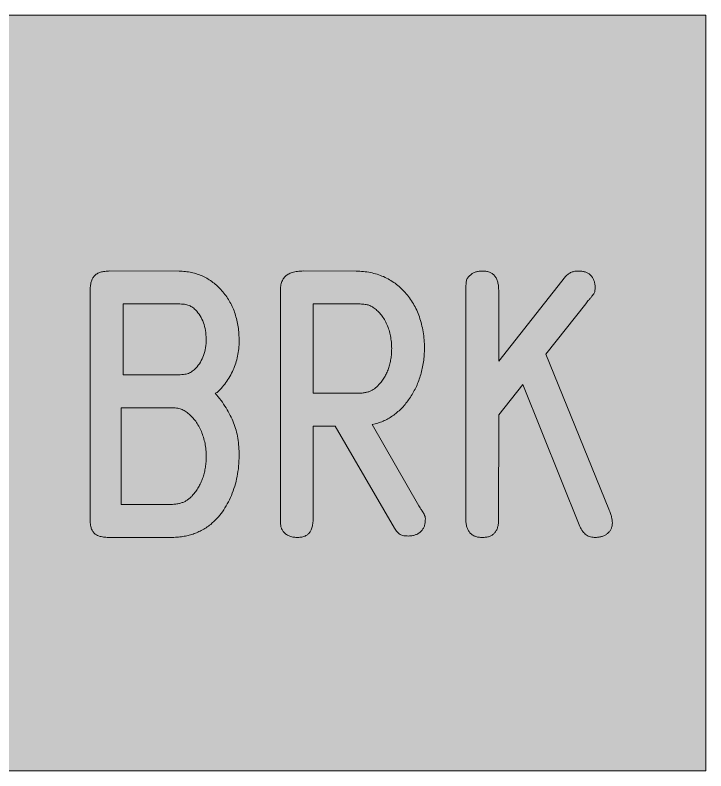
# Model space of a CAD drawing. Header units: inches. Extents: x 98.4 to 111.9, y 145 to 152.4.
# Drawn here: x 105.13 to 111.86, y 145.01 to 152.38 of the extents above; entities that cross this region are included whole.
import ezdxf

# ---------------------------------------------------------------- set-up
doc = ezdxf.new("R2010")
doc.units = ezdxf.units.IN
doc.header["$MEASUREMENT"] = 0

# ---------------------------------------------------------------- blocks, each defined once
blk = doc.blocks.new('block 2')
at = {"true_color": 0xffffff}
h = blk.add_hatch(color=7, dxfattribs=at)
h.dxf.hatch_style = 2
h.paths.add_polyline_path([(98.3968, 152.3788), (98.3968, 145.0128), (111.8588, 145.0128), (111.8588, 152.3788)])
at = {"color": 7, "lineweight": 5, "true_color": 0xffffff}
blk.add_lwpolyline([(98.3968, 152.3788), (98.3968, 145.0128), (111.8588, 145.0128), (111.8588, 152.3788), (98.3968, 152.3788)], dxfattribs=at)
blk = doc.blocks.new('block 3')
at = {"color": 7, "lineweight": 5, "true_color": 0xffffff}
blk.add_open_spline([(109.8398, 148.4845), (109.8398, 148.4845), (109.8396, 147.4662), (109.8396, 147.4662), (109.839, 147.4521), (109.8384, 147.4379), (109.8368, 147.4239), (109.8353, 147.4115), (109.833, 147.3991), (109.8294, 147.3872), (109.8262, 147.3764), (109.8218, 147.366), (109.8164, 147.3561), (109.8115, 147.3471), (109.8058, 147.3385), (109.7989, 147.3307), (109.7925, 147.3234), (109.7851, 147.3169), (109.7769, 147.3115), (109.7683, 147.3059), (109.759, 147.3015), (109.7493, 147.298), (109.7388, 147.2942), (109.728, 147.2915), (109.7171, 147.2901), (109.7048, 147.2885), (109.6923, 147.2884), (109.6798, 147.2884), (109.6673, 147.2886), (109.6549, 147.2888), (109.6426, 147.2906), (109.6316, 147.2923), (109.6208, 147.2953), (109.6104, 147.2991), (109.6007, 147.3027), (109.5913, 147.307), (109.5827, 147.3127), (109.5744, 147.3182), (109.5668, 147.3249), (109.5602, 147.3324), (109.5533, 147.3403), (109.5475, 147.3491), (109.5427, 147.3584), (109.5375, 147.3683), (109.5335, 147.3787), (109.5302, 147.3894), (109.5266, 147.4016), (109.5239, 147.4141), (109.5223, 147.4267), (109.5206, 147.4411), (109.5202, 147.4556), (109.5199, 147.4701), (109.5199, 147.4701), (109.5195, 149.6717), (109.5195, 149.6717), (109.5194, 149.6847), (109.5194, 149.6976), (109.5195, 149.7106), (109.5196, 149.7215), (109.52, 149.7325), (109.5206, 149.7434), (109.5212, 149.752), (109.522, 149.7607), (109.5229, 149.7693), (109.5236, 149.7758), (109.5244, 149.7822), (109.5257, 149.7885), (109.5279, 149.7989), (109.5317, 149.8091), (109.5376, 149.8179), (109.5433, 149.8264), (109.5509, 149.8334), (109.5585, 149.8405), (109.5661, 149.847), (109.5738, 149.8536), (109.5822, 149.8591), (109.5908, 149.8647), (109.6002, 149.869), (109.6098, 149.8726), (109.6199, 149.8764), (109.6303, 149.8793), (109.6409, 149.8811), (109.6524, 149.8831), (109.6641, 149.8838), (109.6759, 149.8845), (109.6889, 149.8845), (109.702, 149.8845), (109.7148, 149.8828), (109.7264, 149.8813), (109.7378, 149.8784), (109.7487, 149.8743), (109.7587, 149.8706), (109.7682, 149.8657), (109.7769, 149.8596), (109.7855, 149.8536), (109.7933, 149.8463), (109.8001, 149.8382), (109.8072, 149.8297), (109.8133, 149.8204), (109.8181, 149.8105), (109.8235, 149.7996), (109.8275, 149.7879), (109.8305, 149.7761), (109.8341, 149.7626), (109.8365, 149.7488), (109.8379, 149.7349), (109.8394, 149.7192), (109.8396, 149.7034), (109.8398, 149.6876), (109.8398, 149.6876), (109.8398, 149.0074), (109.8398, 149.0074), (109.8398, 149.0074), (110.491, 149.8303), (110.491, 149.8303), (110.5002, 149.8394), (110.5094, 149.8485), (110.5198, 149.8563), (110.5286, 149.8629), (110.5383, 149.8684), (110.5486, 149.8726), (110.5592, 149.877), (110.5705, 149.8799), (110.5819, 149.8817), (110.5957, 149.8838), (110.6097, 149.8841), (110.6237, 149.8845), (110.6354, 149.8835), (110.6471, 149.8825), (110.6587, 149.8805), (110.669, 149.8788), (110.6793, 149.8763), (110.6891, 149.8726), (110.6982, 149.8692), (110.7069, 149.8648), (110.7151, 149.8596), (110.7231, 149.8546), (110.7305, 149.8488), (110.7371, 149.8421), (110.7436, 149.8355), (110.7492, 149.8281), (110.7541, 149.8201), (110.7592, 149.8117), (110.7635, 149.8028), (110.767, 149.7936), (110.771, 149.7834), (110.7741, 149.7728), (110.7761, 149.762), (110.7782, 149.7503), (110.7791, 149.7383), (110.78, 149.7264), (110.78, 149.7158), (110.7801, 149.7052), (110.7783, 149.6948), (110.7768, 149.6858), (110.774, 149.6769), (110.7699, 149.6688), (110.7674, 149.6641), (110.7645, 149.6596), (110.7614, 149.6553), (110.7573, 149.6495), (110.7528, 149.6439), (110.7484, 149.6384), (110.7428, 149.6313), (110.7373, 149.6243), (110.7315, 149.6175), (110.7245, 149.6092), (110.7172, 149.6012), (110.7099, 149.5932), (110.7099, 149.5932), (110.6904, 149.5657), (110.6904, 149.5657), (110.6904, 149.5657), (110.3002, 149.0742), (110.3002, 149.0742), (110.3002, 149.0742), (110.9127, 147.5644), (110.9127, 147.5644), (110.9185, 147.5498), (110.9244, 147.5352), (110.9296, 147.5204), (110.9336, 147.5089), (110.9373, 147.4972), (110.9403, 147.4854), (110.9427, 147.4761), (110.9448, 147.4667), (110.946, 147.4572), (110.9471, 147.4484), (110.9474, 147.4395), (110.9477, 147.4306), (110.947, 147.4202), (110.9464, 147.4098), (110.9443, 147.3996), (110.9424, 147.3903), (110.9393, 147.3812), (110.9353, 147.3725), (110.9313, 147.3639), (110.9263, 147.3558), (110.9206, 147.3482), (110.9148, 147.3406), (110.9081, 147.3336), (110.9008, 147.3273), (110.8933, 147.3209), (110.8852, 147.3152), (110.8765, 147.3104), (110.8678, 147.3056), (110.8584, 147.3017), (110.8489, 147.2986), (110.8389, 147.2953), (110.8287, 147.2928), (110.8184, 147.2912), (110.807, 147.2895), (110.7955, 147.2889), (110.784, 147.2884), (110.7674, 147.2889), (110.7507, 147.2894), (110.7349, 147.2935), (110.72, 147.2973), (110.7058, 147.3043), (110.6931, 147.3132), (110.6798, 147.3226), (110.6681, 147.3341), (110.6587, 147.3471), (110.6478, 147.3619), (110.6398, 147.3787), (110.6319, 147.3954), (110.6319, 147.3954), (110.0739, 148.7794), (110.0739, 148.7794), (110.0739, 148.7794), (109.8398, 148.4845), (109.8398, 148.4845)], degree=3, knots=[0, 0, 0, 0, 1, 1, 1, 2, 2, 2, 3, 3, 3, 4, 4, 4, 5, 5, 5, 6, 6, 6, 7, 7, 7, 8, 8, 8, 9, 9, 9, 10, 10, 10, 11, 11, 11, 12, 12, 12, 13, 13, 13, 14, 14, 14, 15, 15, 15, 16, 16, 16, 17, 17, 17, 18, 18, 18, 19, 19, 19, 20, 20, 20, 21, 21, 21, 22, 22, 22, 23, 23, 23, 24, 24, 24, 25, 25, 25, 26, 26, 26, 27, 27, 27, 28, 28, 28, 29, 29, 29, 30, 30, 30, 31, 31, 31, 32, 32, 32, 33, 33, 33, 34, 34, 34, 35, 35, 35, 36, 36, 36, 37, 37, 37, 38, 38, 38, 39, 39, 39, 40, 40, 40, 41, 41, 41, 42, 42, 42, 43, 43, 43, 44, 44, 44, 45, 45, 45, 46, 46, 46, 47, 47, 47, 48, 48, 48, 49, 49, 49, 50, 50, 50, 51, 51, 51, 52, 52, 52, 53, 53, 53, 54, 54, 54, 55, 55, 55, 56, 56, 56, 57, 57, 57, 58, 58, 58, 59, 59, 59, 60, 60, 60, 61, 61, 61, 62, 62, 62, 63, 63, 63, 64, 64, 64, 65, 65, 65, 66, 66, 66, 67, 67, 67, 68, 68, 68, 69, 69, 69, 70, 70, 70, 71, 71, 71, 72, 72, 72, 73, 73, 73, 74, 74, 74, 75, 75, 75, 76, 76, 76, 77, 77, 77, 77], dxfattribs=at)
blk = doc.blocks.new('block 4')
at = {"color": 7, "lineweight": 5, "true_color": 0xffffff}
blk.add_open_spline([(106.0506, 149.885), (106.0506, 149.885), (106.7253, 149.8845), (106.7253, 149.8845), (106.746, 149.8833), (106.7667, 149.8822), (106.7874, 149.88), (106.8073, 149.8778), (106.8271, 149.8747), (106.8467, 149.8704), (106.8657, 149.8661), (106.8845, 149.8607), (106.9031, 149.8546), (106.9213, 149.8485), (106.9393, 149.8417), (106.9567, 149.8337), (106.9742, 149.8257), (106.9911, 149.8166), (107.0075, 149.8066), (107.0239, 149.7967), (107.0397, 149.7859), (107.0549, 149.7744), (107.0706, 149.7626), (107.0857, 149.7499), (107.1001, 149.7366), (107.1149, 149.7228), (107.1291, 149.7083), (107.1424, 149.6931), (107.156, 149.6778), (107.1688, 149.6617), (107.1808, 149.6451), (107.1927, 149.6287), (107.2039, 149.6118), (107.2141, 149.5943), (107.2244, 149.5768), (107.2337, 149.5586), (107.2424, 149.5401), (107.2511, 149.5213), (107.2592, 149.5021), (107.2661, 149.4826), (107.2731, 149.4626), (107.2789, 149.4421), (107.2841, 149.4216), (107.2896, 149.4005), (107.2945, 149.3793), (107.2982, 149.3578), (107.3022, 149.3356), (107.3049, 149.3131), (107.3067, 149.2906), (107.3086, 149.2673), (107.3096, 149.244), (107.3107, 149.2206), (107.3105, 149.1954), (107.3103, 149.1701), (107.3084, 149.145), (107.3066, 149.1208), (107.3032, 149.0967), (107.2988, 149.0727), (107.2944, 149.0492), (107.289, 149.0258), (107.2824, 149.0027), (107.276, 148.9801), (107.2683, 148.9579), (107.2593, 148.9361), (107.2503, 148.9145), (107.24, 148.8935), (107.2288, 148.8729), (107.2174, 148.852), (107.205, 148.8316), (107.1916, 148.812), (107.1779, 148.792), (107.1633, 148.7727), (107.1475, 148.7544), (107.1312, 148.7354), (107.1138, 148.7175), (107.0963, 148.6997), (107.0963, 148.6997), (107.0924, 148.6997), (107.0924, 148.6997), (107.0924, 148.6997), (107.0764, 148.6957), (107.0764, 148.6957), (107.0962, 148.6717), (107.116, 148.6478), (107.1345, 148.6228), (107.152, 148.5993), (107.1683, 148.575), (107.1837, 148.55), (107.1981, 148.5265), (107.2118, 148.5024), (107.2243, 148.4778), (107.2361, 148.4544), (107.247, 148.4305), (107.2565, 148.4061), (107.2659, 148.3819), (107.274, 148.3572), (107.2807, 148.3321), (107.2876, 148.3067), (107.2932, 148.2808), (107.2977, 148.2548), (107.3024, 148.2275), (107.3059, 148.2), (107.3078, 148.1724), (107.3099, 148.1438), (107.3103, 148.1152), (107.3107, 148.0866), (107.3097, 148.0515), (107.3088, 148.0165), (107.3056, 147.9816), (107.3025, 147.9483), (107.2973, 147.9151), (107.2909, 147.8822), (107.2846, 147.8501), (107.2772, 147.8182), (107.2678, 147.7868), (107.2586, 147.7564), (107.2475, 147.7264), (107.235, 147.6971), (107.223, 147.6688), (107.2098, 147.641), (107.1949, 147.6141), (107.1806, 147.5882), (107.1647, 147.5632), (107.1475, 147.539), (107.131, 147.5159), (107.1133, 147.4936), (107.0939, 147.473), (107.0749, 147.4527), (107.0542, 147.4341), (107.0335, 147.4154), (107.0185, 147.4044), (107.0034, 147.3933), (106.9878, 147.3832), (106.973, 147.3737), (106.9576, 147.365), (106.9421, 147.3567), (106.9269, 147.3486), (106.9115, 147.3409), (106.8958, 147.3341), (106.8807, 147.3277), (106.8652, 147.3221), (106.8495, 147.3172), (106.8335, 147.3121), (106.8173, 147.3078), (106.8009, 147.3042), (106.7834, 147.3004), (106.7657, 147.2975), (106.7479, 147.2952), (106.7285, 147.2926), (106.7092, 147.2906), (106.6897, 147.2895), (106.6692, 147.2884), (106.6486, 147.2884), (106.6281, 147.2884), (106.6281, 147.2884), (106.0502, 147.2884), (106.0502, 147.2884), (106.0332, 147.2887), (106.0162, 147.289), (105.9994, 147.2906), (105.9849, 147.2921), (105.9704, 147.2945), (105.9564, 147.2986), (105.9445, 147.302), (105.9329, 147.3066), (105.922, 147.3127), (105.9125, 147.318), (105.9035, 147.3245), (105.896, 147.3324), (105.8884, 147.3405), (105.8823, 147.35), (105.8774, 147.3601), (105.8719, 147.3714), (105.8679, 147.3834), (105.865, 147.3956), (105.8615, 147.4103), (105.8596, 147.4252), (105.8588, 147.4402), (105.8579, 147.4579), (105.8587, 147.4755), (105.8594, 147.4931), (105.8594, 147.4931), (105.8594, 149.6875), (105.8594, 149.6875), (105.8594, 149.7039), (105.8594, 149.7203), (105.8611, 149.7366), (105.8625, 149.7507), (105.8652, 149.7647), (105.869, 149.7784), (105.8722, 149.79), (105.8763, 149.8015), (105.8819, 149.8122), (105.8869, 149.8217), (105.8932, 149.8305), (105.9006, 149.8382), (105.908, 149.8459), (105.9167, 149.8525), (105.926, 149.858), (105.9364, 149.8642), (105.9477, 149.869), (105.9593, 149.8726), (105.9728, 149.8769), (105.9869, 149.8794), (106.001, 149.8811), (106.0175, 149.8831), (106.0341, 149.8841), (106.0506, 149.885)], degree=3, knots=[0, 0, 0, 0, 1, 1, 1, 2, 2, 2, 3, 3, 3, 4, 4, 4, 5, 5, 5, 6, 6, 6, 7, 7, 7, 8, 8, 8, 9, 9, 9, 10, 10, 10, 11, 11, 11, 12, 12, 12, 13, 13, 13, 14, 14, 14, 15, 15, 15, 16, 16, 16, 17, 17, 17, 18, 18, 18, 19, 19, 19, 20, 20, 20, 21, 21, 21, 22, 22, 22, 23, 23, 23, 24, 24, 24, 25, 25, 25, 26, 26, 26, 27, 27, 27, 28, 28, 28, 29, 29, 29, 30, 30, 30, 31, 31, 31, 32, 32, 32, 33, 33, 33, 34, 34, 34, 35, 35, 35, 36, 36, 36, 37, 37, 37, 38, 38, 38, 39, 39, 39, 40, 40, 40, 41, 41, 41, 42, 42, 42, 43, 43, 43, 44, 44, 44, 45, 45, 45, 46, 46, 46, 47, 47, 47, 48, 48, 48, 49, 49, 49, 50, 50, 50, 51, 51, 51, 52, 52, 52, 53, 53, 53, 54, 54, 54, 55, 55, 55, 56, 56, 56, 57, 57, 57, 58, 58, 58, 59, 59, 59, 60, 60, 60, 61, 61, 61, 62, 62, 62, 63, 63, 63, 64, 64, 64, 65, 65, 65, 66, 66, 66, 67, 67, 67, 68, 68, 68, 69, 69, 69, 69], dxfattribs=at)
blk = doc.blocks.new('block 8')
at = {"color": 7, "lineweight": 5, "true_color": 0xffffff}
blk.add_open_spline([(107.7402, 147.346), (107.7347, 147.3542), (107.7292, 147.3624), (107.725, 147.3714), (107.7209, 147.3801), (107.718, 147.3895), (107.7165, 147.399), (107.7156, 147.405), (107.7152, 147.4111), (107.7148, 147.4171), (107.7144, 147.4256), (107.714, 147.434), (107.7137, 147.4425), (107.7134, 147.4532), (107.7132, 147.4639), (107.7131, 147.4747), (107.7131, 147.488), (107.7133, 147.5012), (107.7135, 147.5145), (107.7135, 147.5145), (107.7131, 149.6598), (107.7131, 149.6598), (107.7128, 149.6783), (107.7125, 149.6967), (107.7137, 149.7151), (107.7148, 149.7309), (107.7169, 149.7467), (107.721, 149.762), (107.7246, 149.7753), (107.7297, 149.7882), (107.7363, 149.8004), (107.7423, 149.8114), (107.7495, 149.8219), (107.7583, 149.8309), (107.7673, 149.8401), (107.778, 149.8477), (107.7894, 149.854), (107.8019, 149.8609), (107.8152, 149.8663), (107.8289, 149.8704), (107.8449, 149.8752), (107.8614, 149.8784), (107.878, 149.8805), (107.8972, 149.883), (107.9165, 149.884), (107.9359, 149.885), (107.9359, 149.885), (108.4504, 149.8845), (108.4504, 149.8845), (108.4743, 149.8835), (108.4983, 149.8824), (108.5221, 149.88), (108.5452, 149.8776), (108.5681, 149.8739), (108.5909, 149.8692), (108.6128, 149.8648), (108.6345, 149.8595), (108.6558, 149.8529), (108.6768, 149.8464), (108.6973, 149.8385), (108.7174, 149.8297), (108.7373, 149.821), (108.7567, 149.8113), (108.7755, 149.8004), (108.7942, 149.7895), (108.8123, 149.7776), (108.8297, 149.7648), (108.8475, 149.7518), (108.8647, 149.7379), (108.8811, 149.723), (108.8977, 149.7079), (108.9135, 149.6918), (108.9285, 149.6751), (108.9437, 149.6581), (108.9581, 149.6404), (108.9714, 149.622), (108.9848, 149.6035), (108.9971, 149.5842), (109.0086, 149.5644), (109.0203, 149.5444), (109.0311, 149.5239), (109.0408, 149.5029), (109.0508, 149.4814), (109.0597, 149.4593), (109.0674, 149.4368), (109.0752, 149.4139), (109.0819, 149.3905), (109.0877, 149.3668), (109.0937, 149.3424), (109.0987, 149.3177), (109.1029, 149.2929), (109.1073, 149.2671), (109.1109, 149.2411), (109.1131, 149.215), (109.1154, 149.1876), (109.1162, 149.1601), (109.117, 149.1326), (109.1161, 149.11), (109.1152, 149.0874), (109.1136, 149.0648), (109.1121, 149.043), (109.1099, 149.0211), (109.1069, 148.9994), (109.1039, 148.9782), (109.1001, 148.9571), (109.0956, 148.9361), (109.0912, 148.9157), (109.0861, 148.8953), (109.0803, 148.8752), (109.0747, 148.8554), (109.0683, 148.8358), (109.0611, 148.8165), (109.0542, 148.7975), (109.0465, 148.7789), (109.038, 148.7606), (109.0295, 148.7422), (109.0201, 148.7242), (109.0103, 148.7064), (109.0006, 148.6887), (108.9904, 148.6713), (108.9793, 148.6545), (108.9685, 148.638), (108.9569, 148.6221), (108.9449, 148.6065), (108.9332, 148.5913), (108.9211, 148.5765), (108.9082, 148.5624), (108.8956, 148.5489), (108.8823, 148.536), (108.8687, 148.5235), (108.8554, 148.5113), (108.8418, 148.4994), (108.8274, 148.4885), (108.8133, 148.4777), (108.7985, 148.4679), (108.7834, 148.4586), (108.7684, 148.4493), (108.753, 148.4405), (108.7371, 148.4326), (108.7212, 148.4247), (108.7047, 148.4178), (108.688, 148.4117), (108.6714, 148.4057), (108.6545, 148.4004), (108.6375, 148.3951), (108.6375, 148.3951), (108.6064, 148.3875), (108.6064, 148.3875), (108.6064, 148.3875), (109.0626, 147.5957), (109.0626, 147.5957), (109.0626, 147.5957), (109.0741, 147.5763), (109.0741, 147.5763), (109.0796, 147.568), (109.085, 147.5597), (109.0905, 147.5514), (109.0949, 147.5447), (109.0994, 147.538), (109.1035, 147.5311), (109.1067, 147.5258), (109.1097, 147.5203), (109.1125, 147.5148), (109.1145, 147.5109), (109.1164, 147.5069), (109.1182, 147.5029), (109.121, 147.4962), (109.1233, 147.4892), (109.1244, 147.482), (109.1257, 147.4735), (109.1253, 147.4648), (109.1249, 147.456), (109.1243, 147.4445), (109.1236, 147.433), (109.1215, 147.4216), (109.1197, 147.4112), (109.1167, 147.4009), (109.1125, 147.3911), (109.1086, 147.382), (109.1036, 147.3733), (109.0978, 147.3652), (109.092, 147.357), (109.0855, 147.3493), (109.0781, 147.3426), (109.0707, 147.3359), (109.0625, 147.33), (109.0538, 147.3251), (109.045, 147.3201), (109.0357, 147.316), (109.0261, 147.3127), (109.016, 147.3091), (109.0056, 147.3064), (108.9951, 147.3048), (108.9837, 147.303), (108.9722, 147.3025), (108.9607, 147.3019), (108.9453, 147.3022), (108.93, 147.3025), (108.9149, 147.3053), (108.9026, 147.3076), (108.8904, 147.3116), (108.8794, 147.3177), (108.8685, 147.3238), (108.8588, 147.3321), (108.8506, 147.3415), (108.8405, 147.353), (108.8325, 147.3661), (108.8246, 147.3793), (108.8246, 147.3793), (108.2478, 148.3722), (108.2478, 148.3722), (108.2478, 148.3722), (108.0334, 148.3722), (108.0334, 148.3722), (108.0334, 148.3722), (108.0332, 147.4989), (108.0332, 147.4989), (108.0331, 147.481), (108.033, 147.4631), (108.0315, 147.4453), (108.0303, 147.43), (108.0281, 147.4147), (108.0247, 147.3996), (108.022, 147.3871), (108.0185, 147.3747), (108.0135, 147.3629), (108.0092, 147.3529), (108.0038, 147.3433), (107.9971, 147.3347), (107.991, 147.3268), (107.9837, 147.3196), (107.9756, 147.3138), (107.967, 147.3076), (107.9574, 147.3028), (107.9474, 147.2991), (107.9364, 147.295), (107.9251, 147.2922), (107.9135, 147.2906), (107.9003, 147.2888), (107.8869, 147.2886), (107.8735, 147.2884), (107.8598, 147.2892), (107.8462, 147.29), (107.8328, 147.2923), (107.8204, 147.2945), (107.8083, 147.2981), (107.7967, 147.3031), (107.7858, 147.3078), (107.7755, 147.3138), (107.7662, 147.3211), (107.7568, 147.3285), (107.7485, 147.3373), (107.7402, 147.346)], degree=3, knots=[0, 0, 0, 0, 1, 1, 1, 2, 2, 2, 3, 3, 3, 4, 4, 4, 5, 5, 5, 6, 6, 6, 7, 7, 7, 8, 8, 8, 9, 9, 9, 10, 10, 10, 11, 11, 11, 12, 12, 12, 13, 13, 13, 14, 14, 14, 15, 15, 15, 16, 16, 16, 17, 17, 17, 18, 18, 18, 19, 19, 19, 20, 20, 20, 21, 21, 21, 22, 22, 22, 23, 23, 23, 24, 24, 24, 25, 25, 25, 26, 26, 26, 27, 27, 27, 28, 28, 28, 29, 29, 29, 30, 30, 30, 31, 31, 31, 32, 32, 32, 33, 33, 33, 34, 34, 34, 35, 35, 35, 36, 36, 36, 37, 37, 37, 38, 38, 38, 39, 39, 39, 40, 40, 40, 41, 41, 41, 42, 42, 42, 43, 43, 43, 44, 44, 44, 45, 45, 45, 46, 46, 46, 47, 47, 47, 48, 48, 48, 49, 49, 49, 50, 50, 50, 51, 51, 51, 52, 52, 52, 53, 53, 53, 54, 54, 54, 55, 55, 55, 56, 56, 56, 57, 57, 57, 58, 58, 58, 59, 59, 59, 60, 60, 60, 61, 61, 61, 62, 62, 62, 63, 63, 63, 64, 64, 64, 65, 65, 65, 66, 66, 66, 67, 67, 67, 68, 68, 68, 69, 69, 69, 70, 70, 70, 71, 71, 71, 72, 72, 72, 73, 73, 73, 74, 74, 74, 75, 75, 75, 76, 76, 76, 77, 77, 77, 78, 78, 78, 79, 79, 79, 80, 80, 80, 81, 81, 81, 82, 82, 82, 83, 83, 83, 84, 84, 84, 84], dxfattribs=at)
blk = doc.blocks.new('block 9')
at = {"true_color": 0xffffff}
h = blk.add_hatch(color=7, dxfattribs=at)
h.dxf.hatch_style = 2
edge = h.paths.add_edge_path()
edge.add_spline(control_points=[(108.6722, 148.7775), (108.6821, 148.7886), (108.6919, 148.7997), (108.701, 148.8114), (108.7102, 148.8233), (108.7187, 148.8357), (108.7264, 148.8486), (108.7343, 148.8618), (108.7415, 148.8754), (108.7479, 148.8893), (108.7544, 148.9036), (108.7601, 148.9184), (108.7654, 148.9333), (108.7707, 148.9486), (108.7755, 148.964), (108.7795, 148.9796), (108.7834, 148.9954), (108.7864, 149.0115), (108.7891, 149.0276), (108.7917, 149.0441), (108.794, 149.0606), (108.7953, 149.0773), (108.7966, 149.0943), (108.7968, 149.1115), (108.797, 149.1286), (108.7965, 149.1496), (108.796, 149.1705), (108.7941, 149.1913), (108.7923, 149.2116), (108.7891, 149.2317), (108.7851, 149.2517), (108.7813, 149.2707), (108.7767, 149.2896), (108.771, 149.3081), (108.7653, 149.3266), (108.7584, 149.3446), (108.7507, 149.3623), (108.7433, 149.3793), (108.735, 149.3959), (108.7258, 149.412), (108.7172, 149.4271), (108.7077, 149.4417), (108.6971, 149.4555), (108.6868, 149.4688), (108.6755, 149.4813), (108.6632, 149.4927), (108.6512, 149.5038), (108.6383, 149.5138), (108.6254, 149.5238), (108.6149, 149.5309), (108.6044, 149.5379), (108.5932, 149.5435), (108.5821, 149.549), (108.5703, 149.5531), (108.5582, 149.5559), (108.5443, 149.5593), (108.5301, 149.561), (108.5158, 149.5622), (108.498, 149.5636), (108.4801, 149.564), (108.4621, 149.5644), (108.4621, 149.5644), (108.0334, 149.5644), (108.0334, 149.5644), (108.0334, 149.5644), (108.0334, 148.6928), (108.0334, 148.6928), (108.0334, 148.6928), (108.4385, 148.6928), (108.4385, 148.6928), (108.4528, 148.6928), (108.4671, 148.6927), (108.4814, 148.6934), (108.4941, 148.694), (108.5067, 148.6952), (108.5192, 148.6968), (108.5304, 148.6982), (108.5416, 148.6999), (108.5525, 148.7024), (108.5619, 148.7046), (108.5712, 148.7075), (108.5802, 148.7109), (108.5974, 148.7174), (108.614, 148.726), (108.6287, 148.7369), (108.6447, 148.7486), (108.6584, 148.7631), (108.6722, 148.7775)], knot_values=[0, 0, 0, 0, 1, 1, 1, 2, 2, 2, 3, 3, 3, 4, 4, 4, 5, 5, 5, 6, 6, 6, 7, 7, 7, 8, 8, 8, 9, 9, 9, 10, 10, 10, 11, 11, 11, 12, 12, 12, 13, 13, 13, 14, 14, 14, 15, 15, 15, 16, 16, 16, 17, 17, 17, 18, 18, 18, 19, 19, 19, 20, 20, 20, 21, 21, 21, 22, 22, 22, 23, 23, 23, 24, 24, 24, 25, 25, 25, 26, 26, 26, 27, 27, 27, 28, 28, 28, 29, 29, 29, 29], degree=3, periodic=1)
at = {"color": 7, "lineweight": 5, "true_color": 0xffffff}
blk.add_open_spline([(108.6722, 148.7775), (108.6821, 148.7886), (108.6919, 148.7997), (108.701, 148.8114), (108.7102, 148.8233), (108.7187, 148.8357), (108.7264, 148.8486), (108.7343, 148.8618), (108.7415, 148.8754), (108.7479, 148.8893), (108.7544, 148.9036), (108.7601, 148.9184), (108.7654, 148.9333), (108.7707, 148.9486), (108.7755, 148.964), (108.7795, 148.9796), (108.7834, 148.9954), (108.7864, 149.0115), (108.7891, 149.0276), (108.7917, 149.0441), (108.794, 149.0606), (108.7953, 149.0773), (108.7966, 149.0943), (108.7968, 149.1115), (108.797, 149.1286), (108.7965, 149.1496), (108.796, 149.1705), (108.7941, 149.1913), (108.7923, 149.2116), (108.7891, 149.2317), (108.7851, 149.2517), (108.7813, 149.2707), (108.7767, 149.2896), (108.771, 149.3081), (108.7653, 149.3266), (108.7584, 149.3446), (108.7507, 149.3623), (108.7433, 149.3793), (108.735, 149.3959), (108.7258, 149.412), (108.7172, 149.4271), (108.7077, 149.4417), (108.6971, 149.4555), (108.6868, 149.4688), (108.6755, 149.4813), (108.6632, 149.4927), (108.6512, 149.5038), (108.6383, 149.5138), (108.6254, 149.5238), (108.6149, 149.5309), (108.6044, 149.5379), (108.5932, 149.5435), (108.5821, 149.549), (108.5703, 149.5531), (108.5582, 149.5559), (108.5443, 149.5593), (108.5301, 149.561), (108.5158, 149.5622), (108.498, 149.5636), (108.4801, 149.564), (108.4621, 149.5644), (108.4621, 149.5644), (108.0334, 149.5644), (108.0334, 149.5644), (108.0334, 149.5644), (108.0334, 148.6928), (108.0334, 148.6928), (108.0334, 148.6928), (108.4385, 148.6928), (108.4385, 148.6928), (108.4528, 148.6928), (108.4671, 148.6927), (108.4814, 148.6934), (108.4941, 148.694), (108.5067, 148.6952), (108.5192, 148.6968), (108.5304, 148.6982), (108.5416, 148.6999), (108.5525, 148.7024), (108.5619, 148.7046), (108.5712, 148.7075), (108.5802, 148.7109), (108.5974, 148.7174), (108.614, 148.726), (108.6287, 148.7369), (108.6447, 148.7486), (108.6584, 148.7631), (108.6722, 148.7775)], degree=3, knots=[0, 0, 0, 0, 1, 1, 1, 2, 2, 2, 3, 3, 3, 4, 4, 4, 5, 5, 5, 6, 6, 6, 7, 7, 7, 8, 8, 8, 9, 9, 9, 10, 10, 10, 11, 11, 11, 12, 12, 12, 13, 13, 13, 14, 14, 14, 15, 15, 15, 16, 16, 16, 17, 17, 17, 18, 18, 18, 19, 19, 19, 20, 20, 20, 21, 21, 21, 22, 22, 22, 23, 23, 23, 24, 24, 24, 25, 25, 25, 26, 26, 26, 27, 27, 27, 28, 28, 28, 29, 29, 29, 29], dxfattribs=at)
blk = doc.blocks.new('block 10')
at = {"true_color": 0xffffff}
h = blk.add_hatch(color=7, dxfattribs=at)
h.dxf.hatch_style = 2
edge = h.paths.add_edge_path()
edge.add_spline(control_points=[(106.9906, 149.2206), (106.9889, 149.2488), (106.9872, 149.277), (106.9827, 149.3048), (106.9785, 149.3306), (106.972, 149.3562), (106.9629, 149.381), (106.9544, 149.4044), (106.9436, 149.4272), (106.9302, 149.4481), (106.9169, 149.4689), (106.901, 149.4879), (106.885, 149.5068), (106.8741, 149.517), (106.8631, 149.5271), (106.8506, 149.5351), (106.8388, 149.5426), (106.8257, 149.5483), (106.8122, 149.5526), (106.805, 149.5549), (106.7976, 149.5568), (106.7902, 149.5582), (106.7815, 149.5599), (106.7726, 149.5608), (106.7637, 149.5616), (106.7535, 149.5625), (106.7434, 149.5634), (106.7332, 149.5639), (106.7216, 149.5644), (106.7099, 149.5644), (106.6983, 149.5644), (106.6983, 149.5644), (106.1794, 149.5644), (106.1794, 149.5644), (106.1794, 149.5644), (106.1794, 148.8735), (106.1794, 148.8735), (106.1794, 148.8735), (106.7021, 148.8735), (106.7021, 148.8735), (106.7138, 148.8735), (106.7255, 148.8736), (106.7371, 148.874), (106.7473, 148.8744), (106.7575, 148.8751), (106.7676, 148.8763), (106.7765, 148.8774), (106.7854, 148.8789), (106.7942, 148.8808), (106.8016, 148.8825), (106.809, 148.8845), (106.8162, 148.887), (106.8298, 148.8919), (106.8428, 148.8988), (106.8546, 148.9073), (106.867, 148.9164), (106.878, 148.9271), (106.889, 148.9378), (106.9045, 148.9566), (106.9201, 148.9754), (106.933, 148.996), (106.946, 149.0166), (106.9563, 149.039), (106.9646, 149.062), (106.9734, 149.0864), (106.9799, 149.1116), (106.9838, 149.1371), (106.9881, 149.1647), (106.9893, 149.1927), (106.9906, 149.2206)], knot_values=[0, 0, 0, 0, 1, 1, 1, 2, 2, 2, 3, 3, 3, 4, 4, 4, 5, 5, 5, 6, 6, 6, 7, 7, 7, 8, 8, 8, 9, 9, 9, 10, 10, 10, 11, 11, 11, 12, 12, 12, 13, 13, 13, 14, 14, 14, 15, 15, 15, 16, 16, 16, 17, 17, 17, 18, 18, 18, 19, 19, 19, 20, 20, 20, 21, 21, 21, 22, 22, 22, 23, 23, 23, 23], degree=3, periodic=1)
at = {"color": 7, "lineweight": 5, "true_color": 0xffffff}
blk.add_open_spline([(106.9906, 149.2206), (106.9889, 149.2488), (106.9872, 149.277), (106.9827, 149.3048), (106.9785, 149.3306), (106.972, 149.3562), (106.9629, 149.381), (106.9544, 149.4044), (106.9436, 149.4272), (106.9302, 149.4481), (106.9169, 149.4689), (106.901, 149.4879), (106.885, 149.5068), (106.8741, 149.517), (106.8631, 149.5271), (106.8506, 149.5351), (106.8388, 149.5426), (106.8257, 149.5483), (106.8122, 149.5526), (106.805, 149.5549), (106.7976, 149.5568), (106.7902, 149.5582), (106.7815, 149.5599), (106.7726, 149.5608), (106.7637, 149.5616), (106.7535, 149.5625), (106.7434, 149.5634), (106.7332, 149.5639), (106.7216, 149.5644), (106.7099, 149.5644), (106.6983, 149.5644), (106.6983, 149.5644), (106.1794, 149.5644), (106.1794, 149.5644), (106.1794, 149.5644), (106.1794, 148.8735), (106.1794, 148.8735), (106.1794, 148.8735), (106.7021, 148.8735), (106.7021, 148.8735), (106.7138, 148.8735), (106.7255, 148.8736), (106.7371, 148.874), (106.7473, 148.8744), (106.7575, 148.8751), (106.7676, 148.8763), (106.7765, 148.8774), (106.7854, 148.8789), (106.7942, 148.8808), (106.8016, 148.8825), (106.809, 148.8845), (106.8162, 148.887), (106.8298, 148.8919), (106.8428, 148.8988), (106.8546, 148.9073), (106.867, 148.9164), (106.878, 148.9271), (106.889, 148.9378), (106.9045, 148.9566), (106.9201, 148.9754), (106.933, 148.996), (106.946, 149.0166), (106.9563, 149.039), (106.9646, 149.062), (106.9734, 149.0864), (106.9799, 149.1116), (106.9838, 149.1371), (106.9881, 149.1647), (106.9893, 149.1927), (106.9906, 149.2206)], degree=3, knots=[0, 0, 0, 0, 1, 1, 1, 2, 2, 2, 3, 3, 3, 4, 4, 4, 5, 5, 5, 6, 6, 6, 7, 7, 7, 8, 8, 8, 9, 9, 9, 10, 10, 10, 11, 11, 11, 12, 12, 12, 13, 13, 13, 14, 14, 14, 15, 15, 15, 16, 16, 16, 17, 17, 17, 18, 18, 18, 19, 19, 19, 20, 20, 20, 21, 21, 21, 22, 22, 22, 23, 23, 23, 23], dxfattribs=at)
blk = doc.blocks.new('block 11')
at = {"true_color": 0xffffff}
h = blk.add_hatch(color=7, dxfattribs=at)
h.dxf.hatch_style = 2
edge = h.paths.add_edge_path()
edge.add_spline(control_points=[(106.9906, 148.0787), (106.9899, 148.1), (106.9891, 148.1213), (106.9872, 148.1425), (106.9853, 148.1633), (106.9824, 148.1841), (106.9782, 148.2046), (106.9741, 148.2246), (106.9689, 148.2443), (106.9629, 148.2638), (106.9571, 148.2832), (106.9505, 148.3023), (106.9426, 148.3208), (106.935, 148.3388), (106.9261, 148.3562), (106.9166, 148.3733), (106.9077, 148.3896), (106.8982, 148.4057), (106.8873, 148.4208), (106.8769, 148.4352), (106.8653, 148.4487), (106.8529, 148.4614), (106.8408, 148.4738), (106.8279, 148.4854), (106.815, 148.497), (106.8022, 148.5066), (106.7894, 148.5163), (106.7755, 148.5241), (106.7627, 148.5312), (106.749, 148.5368), (106.7349, 148.541), (106.7198, 148.5455), (106.7042, 148.5483), (106.6886, 148.55), (106.6698, 148.5521), (106.6509, 148.5525), (106.632, 148.5528), (106.632, 148.5528), (106.1598, 148.5528), (106.1598, 148.5528), (106.1598, 148.5528), (106.1598, 147.609), (106.1598, 147.609), (106.1598, 147.609), (106.6045, 147.609), (106.6045, 147.609), (106.6203, 147.6093), (106.6361, 147.6095), (106.6519, 147.6102), (106.6661, 147.6107), (106.6802, 147.6117), (106.6942, 147.6135), (106.7066, 147.6152), (106.7188, 147.6175), (106.7309, 147.6203), (106.7418, 147.6229), (106.7527, 147.6259), (106.7631, 147.6299), (106.7728, 147.6337), (106.7823, 147.6383), (106.7913, 147.6435), (106.8005, 147.6487), (106.8094, 147.6546), (106.8179, 147.661), (106.8266, 147.6675), (106.835, 147.6747), (106.8427, 147.6824), (106.8509, 147.6906), (106.8584, 147.6995), (106.8658, 147.7084), (106.8757, 147.721), (106.8855, 147.7336), (106.8946, 147.7468), (106.9038, 147.7599), (106.9122, 147.7735), (106.92, 147.7874), (106.9279, 147.8014), (106.935, 147.8157), (106.9415, 147.8303), (106.948, 147.8451), (106.9538, 147.8602), (106.959, 147.8755), (106.9642, 147.8911), (106.9687, 147.9069), (106.9725, 147.9229), (106.9764, 147.9393), (106.9795, 147.9559), (106.9821, 147.9726), (106.9848, 147.9898), (106.987, 148.0071), (106.9883, 148.0245), (106.9897, 148.0425), (106.9902, 148.0606), (106.9906, 148.0787)], knot_values=[0, 0, 0, 0, 1, 1, 1, 2, 2, 2, 3, 3, 3, 4, 4, 4, 5, 5, 5, 6, 6, 6, 7, 7, 7, 8, 8, 8, 9, 9, 9, 10, 10, 10, 11, 11, 11, 12, 12, 12, 13, 13, 13, 14, 14, 14, 15, 15, 15, 16, 16, 16, 17, 17, 17, 18, 18, 18, 19, 19, 19, 20, 20, 20, 21, 21, 21, 22, 22, 22, 23, 23, 23, 24, 24, 24, 25, 25, 25, 26, 26, 26, 27, 27, 27, 28, 28, 28, 29, 29, 29, 30, 30, 30, 31, 31, 31, 31], degree=3, periodic=1)
at = {"color": 7, "lineweight": 5, "true_color": 0xffffff}
blk.add_open_spline([(106.9906, 148.0787), (106.9899, 148.1), (106.9891, 148.1213), (106.9872, 148.1425), (106.9853, 148.1633), (106.9824, 148.1841), (106.9782, 148.2046), (106.9741, 148.2246), (106.9689, 148.2443), (106.9629, 148.2638), (106.9571, 148.2832), (106.9505, 148.3023), (106.9426, 148.3208), (106.935, 148.3388), (106.9261, 148.3562), (106.9166, 148.3733), (106.9077, 148.3896), (106.8982, 148.4057), (106.8873, 148.4208), (106.8769, 148.4352), (106.8653, 148.4487), (106.8529, 148.4614), (106.8408, 148.4738), (106.8279, 148.4854), (106.815, 148.497), (106.8022, 148.5066), (106.7894, 148.5163), (106.7755, 148.5241), (106.7627, 148.5312), (106.749, 148.5368), (106.7349, 148.541), (106.7198, 148.5455), (106.7042, 148.5483), (106.6886, 148.55), (106.6698, 148.5521), (106.6509, 148.5525), (106.632, 148.5528), (106.632, 148.5528), (106.1598, 148.5528), (106.1598, 148.5528), (106.1598, 148.5528), (106.1598, 147.609), (106.1598, 147.609), (106.1598, 147.609), (106.6045, 147.609), (106.6045, 147.609), (106.6203, 147.6093), (106.6361, 147.6095), (106.6519, 147.6102), (106.6661, 147.6107), (106.6802, 147.6117), (106.6942, 147.6135), (106.7066, 147.6152), (106.7188, 147.6175), (106.7309, 147.6203), (106.7418, 147.6229), (106.7527, 147.6259), (106.7631, 147.6299), (106.7728, 147.6337), (106.7823, 147.6383), (106.7913, 147.6435), (106.8005, 147.6487), (106.8094, 147.6546), (106.8179, 147.661), (106.8266, 147.6675), (106.835, 147.6747), (106.8427, 147.6824), (106.8509, 147.6906), (106.8584, 147.6995), (106.8658, 147.7084), (106.8757, 147.721), (106.8855, 147.7336), (106.8946, 147.7468), (106.9038, 147.7599), (106.9122, 147.7735), (106.92, 147.7874), (106.9279, 147.8014), (106.935, 147.8157), (106.9415, 147.8303), (106.948, 147.8451), (106.9538, 147.8602), (106.959, 147.8755), (106.9642, 147.8911), (106.9687, 147.9069), (106.9725, 147.9229), (106.9764, 147.9393), (106.9795, 147.9559), (106.9821, 147.9726), (106.9848, 147.9898), (106.987, 148.0071), (106.9883, 148.0245), (106.9897, 148.0425), (106.9902, 148.0606), (106.9906, 148.0787)], degree=3, knots=[0, 0, 0, 0, 1, 1, 1, 2, 2, 2, 3, 3, 3, 4, 4, 4, 5, 5, 5, 6, 6, 6, 7, 7, 7, 8, 8, 8, 9, 9, 9, 10, 10, 10, 11, 11, 11, 12, 12, 12, 13, 13, 13, 14, 14, 14, 15, 15, 15, 16, 16, 16, 17, 17, 17, 18, 18, 18, 19, 19, 19, 20, 20, 20, 21, 21, 21, 22, 22, 22, 23, 23, 23, 24, 24, 24, 25, 25, 25, 26, 26, 26, 27, 27, 27, 28, 28, 28, 29, 29, 29, 30, 30, 30, 31, 31, 31, 31], dxfattribs=at)

msp = doc.modelspace()

# ---------------------------------------------------------------- block references
for name in ['block 2', 'block 4', 'block 8', 'block 3', 'block 10', 'block 9', 'block 11']:
    msp.add_blockref(name, (0, 0))

doc.saveas('drawing.dxf')
